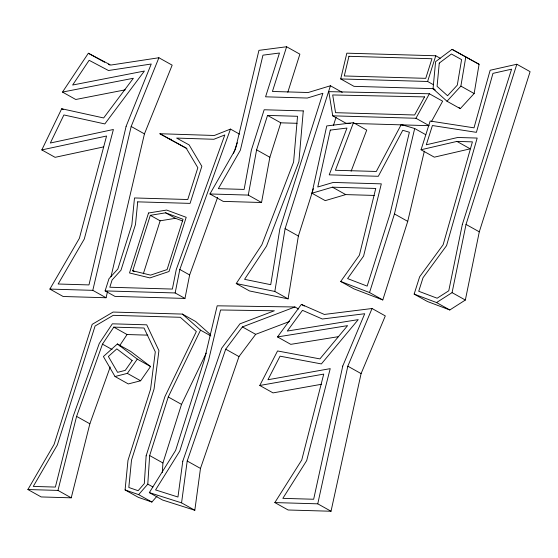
<?xml version="1.0" encoding="UTF-8"?>
<svg xmlns="http://www.w3.org/2000/svg" width="558" height="558" viewBox="0 0 558 558"><rect width="100%" height="100%" fill="white"/><g stroke="black" fill="none" stroke-linecap="round" stroke-linejoin="round"><path stroke-width="0.84" d="M71.236 497.827L57.969 490.412L76.599 416.387L102.477 344.147L113.797 327.127L144.02 328.013L155.298 351.861L150.562 389.198L127.984 460.364L125.083 489.938L138.635 494.632L147.786 484.121L149.663 455.558L168.251 396.968L200.51 330.141L182.403 314.084L113.093 312.055L92.175 324.358L54.084 444.426L27.9 489.533L41.166 496.941L71.236 497.827L89.866 423.801L110.212 366.983M162.301 472.486L162.929 462.966L181.51 404.376L206.272 353.095M433.043 88.722L435.603 61.652L452.064 49.341L479.078 64.296L474.147 93.521L460.266 108.657L447 101.249L433.043 88.722L435.254 89.964M289.616 321.45L255.669 334.333L238.977 356.59L200.475 468.427L194.819 510.263L181.559 502.856L187.209 461.02L225.711 349.175L242.409 326.918L294.945 306.977L298.628 309.034M313.394 188.688L298.377 236.034L288.095 298.865L274.829 291.45L285.11 228.62L330.427 85.758L342.221 92.342M447 101.249L460.88 86.106L465.811 56.888M297.079 123.297L280.8 122.823L269.87 157.265L261.535 202.505L248.275 195.091L256.61 149.851L267.533 115.408L297.526 116.287L293.599 162.029L261.855 244.781L236.243 283.541L249.51 290.955L288.095 298.865M217.613 197.42L189.643 274.968L184.963 298.432L175.149 292.95L179.822 269.479L230.475 129.086L239.535 134.15M414.148 294.101L436.537 302.555L452.078 292.636L466.028 224.421L516.834 64.247L530.1 71.661L479.294 231.828L465.344 300.044L449.804 309.969L427.414 301.508L414.148 294.101L419.637 276.796L443.143 244.746L472.41 141.865L456.939 141.411L421.053 149.76L430.155 121.051L474 127.838L490.154 70.252L516.834 64.247M374.299 195.433L345.716 194.596L325.23 200.636L311.964 193.221L326.751 125.941L353.458 122.676L366.725 130.091L351.121 171.229M331.027 511.247L317.767 503.832L347.822 366.188L372.046 308.511L385.306 315.919L361.089 373.602L331.027 511.247L288.102 509.991L274.843 502.577L301.752 459.994L323.738 374.097L259.777 385.48L277.556 350.954L319.908 358.899L347.571 325.642L277.507 336.934L301.369 304.396L324.331 314.447L372.046 308.511M107.45 291.841L106.062 297.749L92.802 290.341L131.179 126.478L158.897 57.746L172.164 65.16L144.445 133.892L111.007 276.635M424.352 151.155L407.731 221.359L382.795 299.946L369.535 292.531L394.464 213.944L414.692 128.514L401.258 124.532L376.301 171.466L335.407 170.274L353.458 122.676M433.922 88.68L353.967 86.337L340.708 78.929L346.832 53.17L435.763 55.772L440.185 58.241M184.963 298.432L114.927 296.382L105.106 290.899L108.963 278.756L117.836 269.012L131.841 224.86L134.492 197.951L187.767 199.513L197.846 167.742L186.121 148.044L159.895 133.732L214.328 135.482L230.475 129.086M132.727 270.79L150.325 215.318L165.628 212.821L183.045 219.273L167.086 269.584L150.562 275.129L132.727 270.79L134.241 271.634M143.329 273.79L160.139 220.808L175.442 218.311L182.571 220.947M287.802 92.251L299.883 54.168L286.617 46.753L272.437 91.463L308.19 92.516L330.427 85.758M333.419 125.564L336.055 117.257M340.708 78.929L427.609 81.475L435.763 55.772M233.516 153.345L237.345 142.736M103.648 146.9L55.082 157.328L41.815 149.914L61.694 108.747L103.648 117.961L133.355 78.26L62.489 92.077L88.345 53.247L110.749 65.07L158.897 57.746M429.374 93.772L328.815 91.651L332.721 115.827L415.933 118.268L429.374 93.772L442.64 101.186L431.648 121.226M261.535 202.505L223.193 201.382L209.934 193.968L235.364 149.488L258.933 50.36L286.617 46.753M106.062 297.749L63.138 296.493L49.878 289.079L79.389 238.294L106.571 136.019L41.815 149.914M194.819 510.263L162.594 500.031L149.328 492.616L175.631 450.397L204.305 360.008L217.174 305.812L294.945 306.977M119.517 345.883L127.064 334.535L147.786 335.142M115.018 376.517L127.343 373.372L137.289 359.115L150.555 366.529L140.609 380.779L128.284 383.932L115.018 376.517L103.397 356.527L117.389 343.965L130.649 351.38L150.555 366.529M382.795 299.946L353.981 288.891L340.715 281.476L359.387 255.18L375.757 188.451L332.456 187.181L311.964 193.221M125.083 489.938L138.349 497.345L151.895 502.047L157.042 496.132M125.278 89.831L75.755 99.491L62.489 92.077M321.652 384.246L273.043 392.895L259.777 385.48M338.622 336.634L290.767 344.349L277.507 336.934M350.319 123.367L345.988 123.241L332.721 115.827M353.786 123.464L429.2 125.676M209.934 193.968L248.275 195.091M49.878 289.079L92.802 290.341M105.106 290.899L175.149 292.95M27.9 489.533L57.969 490.412M274.843 502.577L317.767 503.832M159.895 133.732L169.709 139.221L171.439 139.277M236.243 283.541L274.829 291.45M149.328 492.616L181.559 502.856M340.715 281.476L369.535 292.531M104.597 62.238L88.345 53.247M108.336 64.205L109.828 64.993M169.709 139.221L186.944 148.623M479.078 64.296L452.064 49.341M460.88 86.106L474.147 93.521M427.609 81.475L433.503 84.767M415.933 118.268L428.467 125.264M456.939 141.411L470.206 148.826L434.312 157.168L421.053 149.76M414.692 128.514L425.747 134.694M401.258 124.532L402.73 125.355M466.028 224.421L479.294 231.828M267.533 115.408L280.8 122.823M394.464 213.944L407.731 221.359M332.456 187.181L345.716 194.596M256.61 149.851L269.87 157.265M452.078 292.636L465.344 300.044M131.179 126.478L144.445 133.892M436.537 302.555L449.804 309.969M285.11 228.62L298.377 236.034M61.694 108.747L63.173 109.57M165.628 212.821L175.442 218.311M150.325 215.318L160.139 220.808M301.369 304.396L304.319 306.042M179.822 269.479L189.643 274.968M347.822 366.188L361.089 373.602M242.409 326.918L255.669 334.333M182.403 314.084L195.663 321.499L210.54 334.681M200.51 330.141L210.826 335.902M225.711 349.175L238.977 356.59M113.797 327.127L127.064 334.535M102.477 344.147L112.053 349.503M127.343 373.372L140.609 380.779M168.251 396.968L181.51 404.376M187.209 461.02L200.475 468.427M149.663 455.558L162.929 462.966M76.599 416.387L89.866 423.801M147.786 484.121L152.941 487.001M138.635 494.632L151.895 502.047M117.389 343.965L137.289 359.115M458.997 107.52L460.266 108.657M146.133 455.837L144.313 483.605L138.126 490.705L128.814 487.476L131.5 460.134L154.057 389.01L158.932 350.619L146.733 324.826L112.353 323.814L99.268 343.477L73.175 416.324L55.375 487.071L33.271 486.423L57.369 444.914L95.083 326.018L113.253 315.326L180.297 317.293L196.353 331.522L164.924 396.612L146.133 455.837M303.273 110.909L298.907 161.701L266.536 246.085L244.571 279.328L270.735 284.685L279.851 228.919L322.873 93.305L307.298 98.041L265.58 96.813L279.467 53.017L262.957 55.165L240.379 150.137L218.345 188.667L244.125 189.42L251.372 150.095L264.164 109.759L303.273 110.909M439.279 63.082L437.081 86.323L447.572 95.739L457.288 85.144L461.592 59.615L451.394 54.014L439.279 63.082M137.714 201.85L135.482 224.525L120.995 270.191L112.123 279.935L109.807 287.231L172.366 289.065L176.265 269.528L224.818 134.945L213.881 139.277L176.614 138.077L189.113 144.899L201.85 166.284L190.076 203.384L137.714 201.85M182.794 461.187L177.953 497.025L155.57 489.924L179.76 451.094L208.664 359.98L220.543 309.983L274.334 310.785L239.975 323.828L221.686 348.206L182.794 461.187M462.31 224.546L448.765 290.788L437.137 298.216L418.723 291.262L423.02 277.724L446.574 245.611L477.174 138.056L457.713 137.484L426.305 144.787L432.408 125.536L476.406 132.344L492.951 73.377L511.595 69.178L462.31 224.546M330.28 130.098L317.774 187L333.245 182.445L381.316 183.854L363.6 256.073L347.606 278.602L367.143 286.101L390.007 214.021L409.377 132.239L402.771 130.279L378.31 176.293L329.22 174.856L346.971 128.054L330.28 130.098M342.758 366.034L313.666 499.25L282.836 498.35L306.684 460.615L330.224 368.643L267.938 379.733L280.06 356.178L321.38 363.928L358.229 319.622L287.293 331.054L302.492 310.332L322.336 319.009L364.716 313.736L342.758 366.034M126.115 126.324L88.973 284.915L58.144 284.008L84.293 239.005L113.4 129.491L50.339 143.022L63.898 114.948L104.82 123.932L144.396 71.04L72.645 85.025L89.12 60.299L108.475 70.51L151.246 64.01L126.115 126.324M348.945 56.302L344.272 75.958L425.747 78.343L431.969 58.736L348.945 56.302M148.526 213.01L129.512 272.96L149.914 277.919L169.004 271.516L186.198 217.306L166.626 210.059L148.526 213.01M424.54 96.897L414.615 114.99L335.553 112.674L332.694 94.958L424.54 96.897M132.148 360.531L125.278 370.373L117.585 372.332L108.371 356.478L116.831 348.876L132.148 360.531"/></g></svg>
